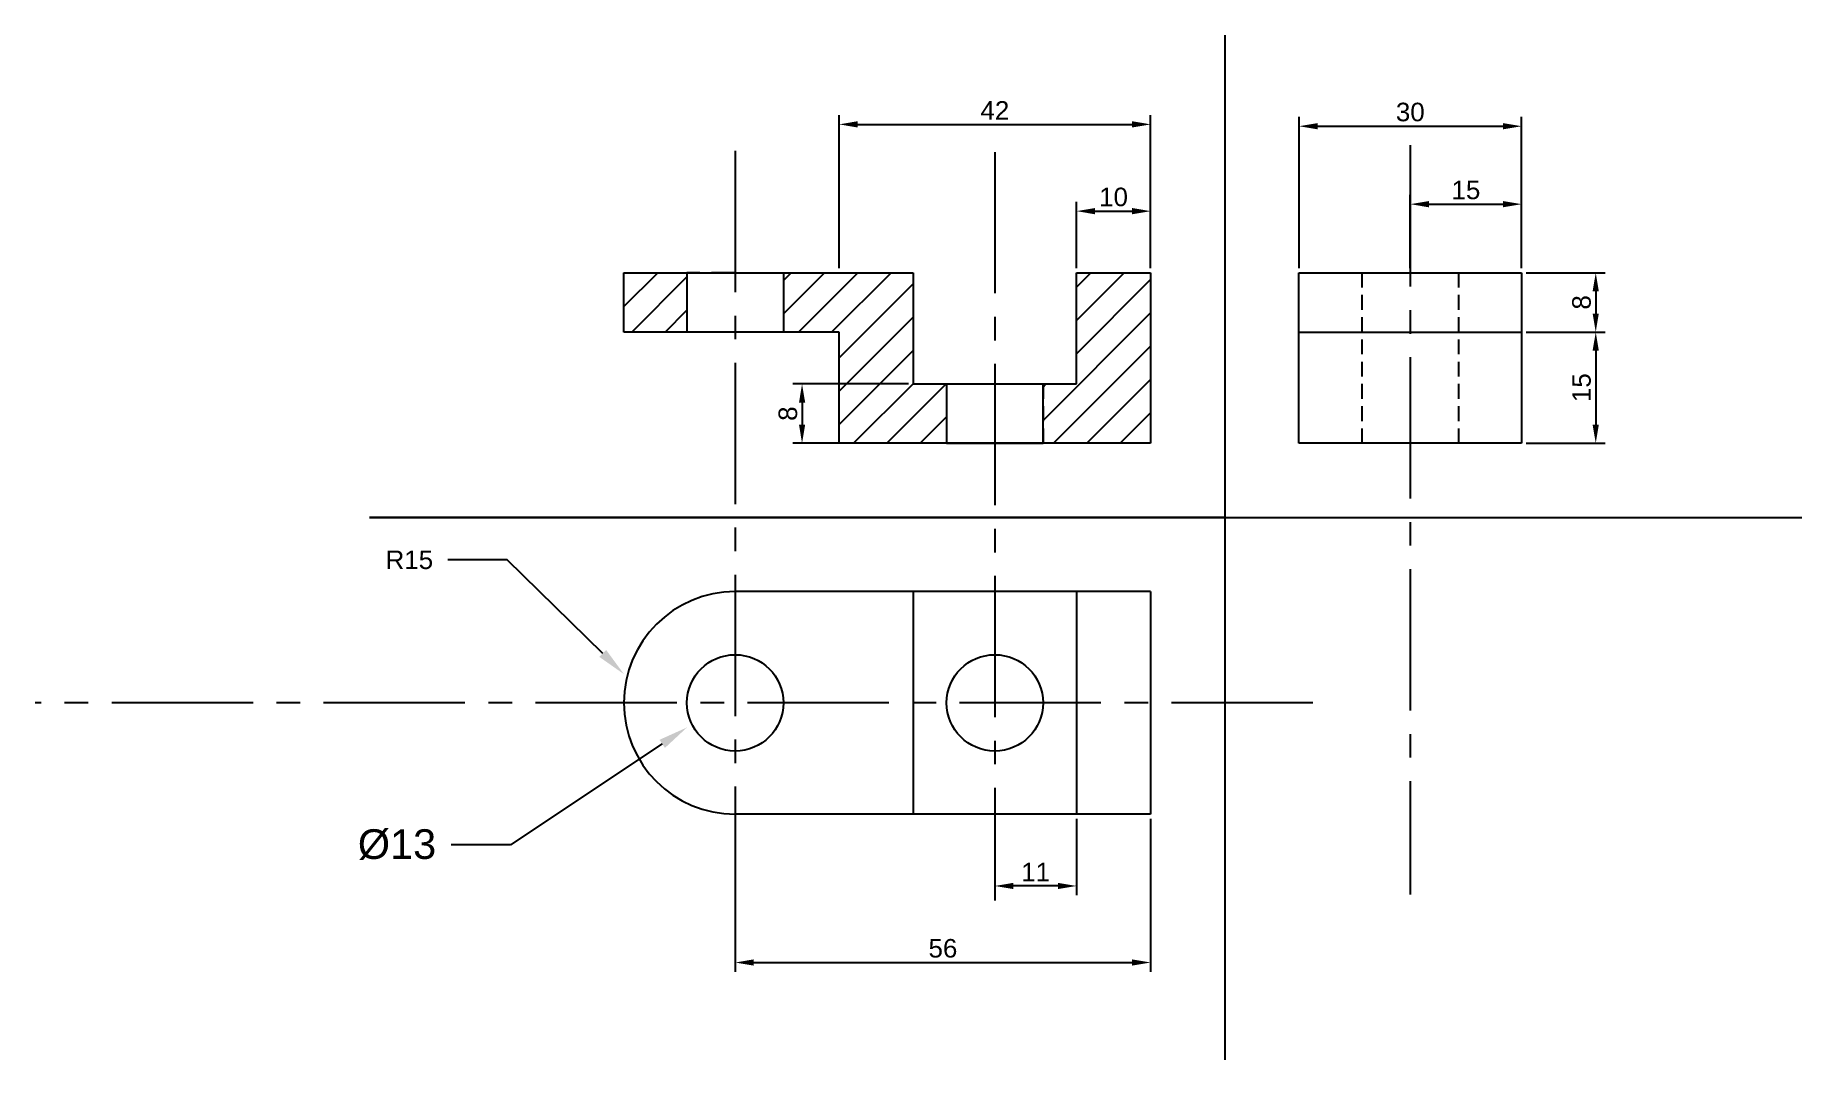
# Model space of a CAD drawing. Header units: millimetres. Extents: x 3550 to 3788, y 2167 to 2305.
import ezdxf
from ezdxf import colors
from ezdxf.entities.mleader import LeaderData, LeaderLine
from ezdxf.math import Vec2, Vec3

# ---------------------------------------------------------------- set-up
doc = ezdxf.new("R2010")
doc.units = ezdxf.units.MM
for name, pattern in [('CENTER2', [28.575, 19.05, -3.175, 3.175, -3.175]), ('HIDDEN2', [4.7625, 3.175, -1.5875]), ('HIDDENX2', [19.05, 12.7, -6.35]), ('JIS_02_2.0', [3, 2, -1])]:
    doc.linetypes.add(name, pattern=pattern)
doc.styles.get("Standard").update_dxf_attribs({"font": 'arial.ttf'})
doc.dimstyles.new('ISO-25', dxfattribs={"dimtxt": 2.5, "dimasz": 2.5, "dimexe": 1.25, "dimexo": 0.625, "dimtad": 1, "dimtxsty": 'Standard', "dimcen": 2.5, "dimadec": 0, "dimazin": 0, "dimtfac": 1, "dimtmove": 0, "dimatfit": 3, "dimfxl": 1, "dimarcsym": 0})

# ---------------------------------------------------------------- blocks, each defined once
blk = doc.blocks.new('*D2')
at = {"color": 0, "lineweight": -2, "transparency": 16777216}
for p, q in [((3689.99, 2273.68), (3689.99, 2282.6)), ((3692.49, 2281.35), (3697.49, 2281.35)), ((3699.99, 2273.68), (3699.99, 2282.6))]:
    blk.add_line(p, q, dxfattribs=at)
at = {"color": 0, "transparency": 16777216}
for points in [[(3692.49, 2281.77), (3692.49, 2280.93), (3689.99, 2281.35)], [(3697.49, 2281.77), (3697.49, 2280.93), (3699.99, 2281.35)]]:
    blk.add_solid(points, dxfattribs=at)
at = {"layer": 'Defpoints', "color": 0, "transparency": 16777216}
for p in [(3699.99, 2281.35), (3689.99, 2273.05), (3699.99, 2273.05)]:
    blk.add_point(p, dxfattribs=at)
at = {"color": 0, "transparency": 16777216, "insert": (3694.99, 2283.25), "char_height": 2.5, "attachment_point": 5}
blk.add_mtext('10', dxfattribs=at)
blk = doc.blocks.new('*D4')
at = {"color": 0, "lineweight": -2, "transparency": 16777216}
for p, q in [((3750.61, 2273.05), (3761.24, 2273.05)), ((3759.99, 2270.55), (3759.99, 2267.55)), ((3750.61, 2265.05), (3761.24, 2265.05))]:
    blk.add_line(p, q, dxfattribs=at)
at = {"color": 0, "transparency": 16777216}
for points in [[(3759.57, 2270.55), (3760.4, 2270.55), (3759.99, 2273.05)], [(3759.57, 2267.55), (3760.4, 2267.55), (3759.99, 2265.05)]]:
    blk.add_solid(points, dxfattribs=at)
at = {"layer": 'Defpoints', "color": 0, "transparency": 16777216}
for p in [(3749.99, 2273.05), (3749.99, 2265.05), (3759.99, 2265.05)]:
    blk.add_point(p, dxfattribs=at)
at = {"color": 0, "transparency": 16777216, "insert": (3758.08, 2269.05), "char_height": 2.5, "attachment_point": 5, "rotation": 90}
blk.add_mtext('8', dxfattribs=at)
blk = doc.blocks.new('*D5')
at = {"color": 0, "lineweight": -2, "transparency": 16777216}
for p, q in [((3750.61, 2265.05), (3761.24, 2265.05)), ((3759.99, 2262.55), (3759.99, 2252.55)), ((3750.61, 2250.05), (3761.24, 2250.05))]:
    blk.add_line(p, q, dxfattribs=at)
at = {"color": 0, "transparency": 16777216}
for points in [[(3759.57, 2262.55), (3760.4, 2262.55), (3759.99, 2265.05)], [(3759.57, 2252.55), (3760.4, 2252.55), (3759.99, 2250.05)]]:
    blk.add_solid(points, dxfattribs=at)
at = {"layer": 'Defpoints', "color": 0, "transparency": 16777216}
for p in [(3749.99, 2265.05), (3749.99, 2250.05), (3759.99, 2250.05)]:
    blk.add_point(p, dxfattribs=at)
at = {"color": 0, "transparency": 16777216, "insert": (3758.08, 2257.55), "char_height": 2.5, "attachment_point": 5, "rotation": 90}
blk.add_mtext('15', dxfattribs=at)
blk = doc.blocks.new('*D6')
at = {"color": 0, "lineweight": -2, "transparency": 16777216}
for p, q in [((3719.99, 2273.68), (3719.99, 2294.05)), ((3749.99, 2273.68), (3749.99, 2294.05)), ((3722.49, 2292.8), (3747.49, 2292.8))]:
    blk.add_line(p, q, dxfattribs=at)
at = {"color": 0, "transparency": 16777216}
for points in [[(3722.49, 2293.22), (3722.49, 2292.38), (3719.99, 2292.8)], [(3747.49, 2293.22), (3747.49, 2292.38), (3749.99, 2292.8)]]:
    blk.add_solid(points, dxfattribs=at)
at = {"layer": 'Defpoints', "color": 0, "transparency": 16777216}
for p in [(3749.99, 2292.8), (3719.99, 2273.05), (3749.99, 2273.05)]:
    blk.add_point(p, dxfattribs=at)
at = {"color": 0, "transparency": 16777216, "insert": (3734.99, 2294.7), "char_height": 2.5, "attachment_point": 5}
blk.add_mtext('30', dxfattribs=at)
blk = doc.blocks.new('*D7')
at = {"color": 0, "lineweight": -2, "transparency": 16777216}
for p, q in [((3678.99, 2199.43), (3678.99, 2189.12)), ((3689.99, 2199.43), (3689.99, 2189.12)), ((3687.49, 2190.37), (3681.49, 2190.37))]:
    blk.add_line(p, q, dxfattribs=at)
at = {"color": 0, "transparency": 16777216}
for points in [[(3681.49, 2190.79), (3681.49, 2189.95), (3678.99, 2190.37)], [(3687.49, 2190.79), (3687.49, 2189.95), (3689.99, 2190.37)]]:
    blk.add_solid(points, dxfattribs=at)
at = {"layer": 'Defpoints', "color": 0, "transparency": 16777216}
for p in [(3678.99, 2200.05), (3689.99, 2200.05), (3678.99, 2190.37)]:
    blk.add_point(p, dxfattribs=at)
at = {"color": 0, "transparency": 16777216, "insert": (3684.49, 2192.25), "char_height": 2.5, "attachment_point": 5}
blk.add_mtext('11', dxfattribs=at)
blk = doc.blocks.new('*D8')
at = {"color": 0, "lineweight": -2, "transparency": 16777216}
for p, q in [((3734.99, 2273.68), (3734.99, 2283.54)), ((3749.99, 2273.68), (3749.99, 2283.54)), ((3737.49, 2282.29), (3747.49, 2282.29))]:
    blk.add_line(p, q, dxfattribs=at)
at = {"color": 0, "transparency": 16777216}
for points in [[(3737.49, 2282.71), (3737.49, 2281.87), (3734.99, 2282.29)], [(3747.49, 2282.71), (3747.49, 2281.87), (3749.99, 2282.29)]]:
    blk.add_solid(points, dxfattribs=at)
at = {"layer": 'Defpoints', "color": 0, "transparency": 16777216}
for p in [(3749.99, 2282.29), (3734.99, 2273.05), (3749.99, 2273.05)]:
    blk.add_point(p, dxfattribs=at)
at = {"color": 0, "transparency": 16777216, "insert": (3742.49, 2284.19), "char_height": 2.5, "attachment_point": 5}
blk.add_mtext('15', dxfattribs=at)
blk = doc.blocks.new('*D9')
at = {"color": 0, "lineweight": -2, "transparency": 16777216}
for p, q in [((3657.99, 2273.68), (3657.99, 2294.3)), ((3660.49, 2293.05), (3697.49, 2293.05)), ((3699.99, 2273.68), (3699.99, 2294.3))]:
    blk.add_line(p, q, dxfattribs=at)
at = {"color": 0, "transparency": 16777216}
for points in [[(3660.49, 2293.47), (3660.49, 2292.63), (3657.99, 2293.05)], [(3697.49, 2293.47), (3697.49, 2292.63), (3699.99, 2293.05)]]:
    blk.add_solid(points, dxfattribs=at)
at = {"layer": 'Defpoints', "color": 0, "transparency": 16777216}
for p in [(3699.99, 2293.05), (3657.99, 2273.05), (3699.99, 2273.05)]:
    blk.add_point(p, dxfattribs=at)
at = {"color": 0, "transparency": 16777216, "insert": (3678.99, 2294.93), "char_height": 2.5, "attachment_point": 5}
blk.add_mtext('42', dxfattribs=at)
blk = doc.blocks.new('*D10')
at = {"color": 0, "lineweight": -2, "transparency": 16777216}
for p, q in [((3667.36, 2258.05), (3651.75, 2258.05)), ((3653, 2255.55), (3653, 2252.55)), ((3667.36, 2250.05), (3651.75, 2250.05))]:
    blk.add_line(p, q, dxfattribs=at)
at = {"color": 0, "transparency": 16777216}
for points in [[(3652.59, 2255.55), (3653.42, 2255.55), (3653, 2258.05)], [(3652.59, 2252.55), (3653.42, 2252.55), (3653, 2250.05)]]:
    blk.add_solid(points, dxfattribs=at)
at = {"layer": 'Defpoints', "color": 0, "transparency": 16777216}
for p in [(3667.99, 2258.05), (3653, 2250.05), (3667.99, 2250.05)]:
    blk.add_point(p, dxfattribs=at)
at = {"color": 0, "transparency": 16777216, "insert": (3651.1, 2254.05), "char_height": 2.5, "attachment_point": 5, "rotation": 90}
blk.add_mtext('8', dxfattribs=at)
blk = doc.blocks.new('*D11')
at = {"color": 0, "lineweight": -2, "transparency": 16777216}
for p, q in [((3643.99, 2199.43), (3643.99, 2178.8)), ((3699.99, 2199.43), (3699.99, 2178.8)), ((3646.49, 2180.05), (3697.49, 2180.05))]:
    blk.add_line(p, q, dxfattribs=at)
at = {"color": 0, "transparency": 16777216}
for points in [[(3646.49, 2180.47), (3646.49, 2179.63), (3643.99, 2180.05)], [(3697.49, 2180.47), (3697.49, 2179.63), (3699.99, 2180.05)]]:
    blk.add_solid(points, dxfattribs=at)
at = {"layer": 'Defpoints', "color": 0, "transparency": 16777216}
for p in [(3643.99, 2200.05), (3699.99, 2200.05), (3699.99, 2180.05)]:
    blk.add_point(p, dxfattribs=at)
at = {"color": 0, "transparency": 16777216, "insert": (3671.99, 2181.95), "char_height": 2.5, "attachment_point": 5}
blk.add_mtext('56', dxfattribs=at)

msp = doc.modelspace()

# ---------------------------------------------------------------- hatches: boundary and pattern name
h = msp.add_hatch()
h.set_pattern_fill('ANSI31', color=256)
h.paths.add_polyline_path([(3637.485, 2273.05), (3628.985, 2273.05), (3628.985, 2265.05), (3637.485, 2265.05)])
h.paths.add_polyline_path([(3667.985, 2273.05), (3657.985, 2273.05), (3650.485, 2273.05), (3650.485, 2265.05), (3657.985, 2265.05), (3657.985, 2250.05), (3672.485, 2250.05), (3672.485, 2258.05), (3667.985, 2258.05)])
h.paths.add_polyline_path([(3699.985, 2273.05), (3689.985, 2273.05), (3689.985, 2258.05), (3685.485, 2258.05), (3685.485, 2250.05), (3699.985, 2250.05)])

# ---------------------------------------------------------------- linework, layer by layer
at = {"color": 40, "true_color": 0xf8d731}
for p, q in [((3709.985, 2305.055), (3709.985, 2166.949)), ((3709.985, 2250.05), (3709.985, 2240.05)), ((3709.985, 2240.05), (3594.692, 2240.05)), ((3594.692, 2240.05), (3787.748, 2240.05))]:
    msp.add_line(p, q, dxfattribs=at)
at = {"linetype": 'CENTER2', "lineweight": -3}
msp.add_line((3643.985, 2289.483), (3643.985, 2188.414), dxfattribs=at)
at = {"linetype": 'CENTER2'}
for p, q in [((3678.985, 2289.32), (3678.985, 2188.414)), ((3734.985, 2290.229), (3734.985, 2189.202)), ((3721.863, 2215.05), (3549.645, 2215.05))]:
    msp.add_line(p, q, dxfattribs=at)
for p, q in [((3628.985, 2265.05), (3628.985, 2273.05)), ((3628.985, 2273.05), (3657.985, 2273.05)), ((3637.485, 2273.05), (3637.485, 2265.05)), ((3650.485, 2273.05), (3650.485, 2265.05)), ((3657.985, 2273.05), (3667.985, 2273.05)), ((3667.985, 2273.05), (3667.985, 2258.05)), ((3689.985, 2258.05), (3689.985, 2273.05)), ((3689.985, 2273.05), (3699.985, 2273.05)), ((3699.985, 2273.05), (3699.985, 2250.05)), ((3719.985, 2273.05), (3749.985, 2273.05)), ((3719.985, 2250.05), (3719.985, 2273.05)), ((3749.985, 2273.05), (3749.985, 2250.05)), ((3657.985, 2265.05), (3628.985, 2265.05)), ((3657.985, 2250.05), (3657.985, 2265.05)), ((3719.985, 2265.05), (3749.985, 2265.05)), ((3667.985, 2258.05), (3689.985, 2258.05)), ((3672.485, 2258.05), (3672.485, 2250.05)), ((3685.485, 2250.05), (3685.485, 2258.05)), ((3699.985, 2250.05), (3657.985, 2250.05)), ((3672.485, 2250.05), (3685.485, 2250.05)), ((3749.985, 2250.05), (3719.985, 2250.05)), ((3699.985, 2230.05), (3643.985, 2230.05)), ((3667.985, 2230.05), (3667.985, 2200.05)), ((3689.985, 2230.05), (3689.985, 2200.05)), ((3699.985, 2230.05), (3699.985, 2200.05)), ((3699.985, 2200.05), (3643.985, 2200.05))]:
    msp.add_line(p, q)
at = {"linetype": 'HIDDEN2', "lineweight": -3}
msp.add_line((3643.985, 2273.05), (3637.485, 2273.05), dxfattribs=at)
at = {"linetype": 'JIS_02_2.0'}
for p, q in [((3637.485, 2273.05), (3637.485, 2265.05)), ((3650.485, 2273.05), (3650.485, 2265.05)), ((3728.485, 2250.05), (3728.485, 2273.05)), ((3741.485, 2273.05), (3741.485, 2250.05)), ((3672.485, 2258.05), (3672.485, 2250.05)), ((3685.485, 2258.05), (3685.485, 2250.05)), ((3741.485, 2250.05), (3728.485, 2250.05))]:
    msp.add_line(p, q, dxfattribs=at)
at = {"linetype": 'HIDDENX2', "lineweight": -3}
msp.add_line((3643.985, 2273.05), (3650.485, 2273.05), dxfattribs=at)
msp.add_line((3643.985, 2273.05), (3650.485, 2273.05), dxfattribs=at)
for centre in [(3643.985, 2215.05), (3678.985, 2215.05)]:
    msp.add_circle(centre, 6.5)
msp.add_arc((3643.985, 2215.05), 15, 90, 270)

# ---------------------------------------------------------------- dimensions: what is measured, and where the dimension line sits
at = {"color": 32, "true_color": 0xcd6928}
for base, p1, p2, picture, middle in [((3699.985, 2293.05), (3657.985, 2273.05), (3699.985, 2273.05), '*D9', (3678.985, 2294.93)), ((3749.985, 2292.801), (3719.985, 2273.05), (3749.985, 2273.05), '*D6', (3734.985, 2294.703)), ((3749.985, 2282.289), (3734.985, 2273.05), (3749.985, 2273.05), '*D8', (3742.485, 2284.19)), ((3699.985, 2281.35), (3689.985, 2273.05), (3699.985, 2273.05), '*D2', (3694.985, 2283.251)), ((3699.985, 2180.05), (3643.985, 2200.05), (3699.985, 2200.05), '*D11', (3671.985, 2181.951)), ((3678.985, 2190.37), (3689.985, 2200.05), (3678.985, 2200.05), '*D7', (3684.485, 2192.25))]:
    dim = msp.add_linear_dim(base=base, p1=p1, p2=p2, dimstyle='ISO-25', dxfattribs=at)
    dim.commit()
    dim.dimension.update_dxf_attribs({"geometry": picture, "text_midpoint": middle})
for base, p1, p2, picture, middle in [((3759.985, 2265.05), (3749.985, 2273.05), (3749.985, 2265.05), '*D4', (3758.084, 2269.05)), ((3759.985, 2250.05), (3749.985, 2265.05), (3749.985, 2250.05), '*D5', (3758.084, 2257.55)), ((3653.004, 2250.05), (3667.985, 2258.05), (3667.985, 2250.05), '*D10', (3651.103, 2254.05))]:
    dim = msp.add_linear_dim(base=base, p1=p1, p2=p2, angle=90, dimstyle='ISO-25', dxfattribs=at)
    dim.commit()
    dim.dimension.update_dxf_attribs({"geometry": picture, "text_midpoint": middle})

# ---------------------------------------------------------------- leaders
ml = msp.add_multileader_mtext('Standard', dxfattribs=at)
ml.set_content('R15', color=(205, 105, 40))
ml.set_leader_properties()
ml.build(insert=Vec2(0, 0))
ctx = ml.context
ctx.base_point, ctx.char_height, ctx.plane_origin = Vec3(3595.277, 2234.325), 2.5, Vec3(3628.985, 2218.928)
ctx.text_align_type = 2
notes = []
notes.append((ctx, [(0, (1, 1, 0), (3613.269, 2234.325), (-1, 0), 8, [(0, [(3628.985, 2218.928)], 0, [])])]))
ctx.mtext.insert, ctx.mtext.alignment, ctx.mtext.flow_direction = Vec3(3603.269, 2235.597), 3, 5
ml = msp.add_multileader_mtext('Standard', dxfattribs=at)
ml.set_content('%%C13', color=(205, 105, 40))
ml.set_leader_properties()
ml.build(insert=Vec2(0, 0))
ctx = ml.context
ctx.base_point, ctx.plane_origin = Vec3(3591.598, 2195.934), Vec3(3637.485, 2211.742)
ctx.text_align_type = 2
notes.append((ctx, [(0, (1, 1, 0), (3613.68, 2195.934), (-1, 0), 8, [(0, [(3637.485, 2211.742)], 0, [])])]))
ctx.mtext.insert, ctx.mtext.alignment, ctx.mtext.flow_direction = Vec3(3603.68, 2198.014), 3, 5
for ctx, leaders in notes:
    for number, flags, end, landing, length, lines in leaders:
        leader = LeaderData()
        leader.index, (leader.has_last_leader_line, leader.has_dogleg_vector, leader.attachment_direction) = number, flags
        leader.last_leader_point, leader.dogleg_vector, leader.dogleg_length = Vec3(end), Vec3(landing), length
        for number, points, colour, breaks in lines:
            line = LeaderLine()
            line.index, line.vertices, line.color, line.breaks = number, Vec3.list(points), colors.encode_raw_color(colour), breaks
            leader.lines.append(line)
        ctx.leaders.append(leader)

doc.saveas('drawing.dxf')
